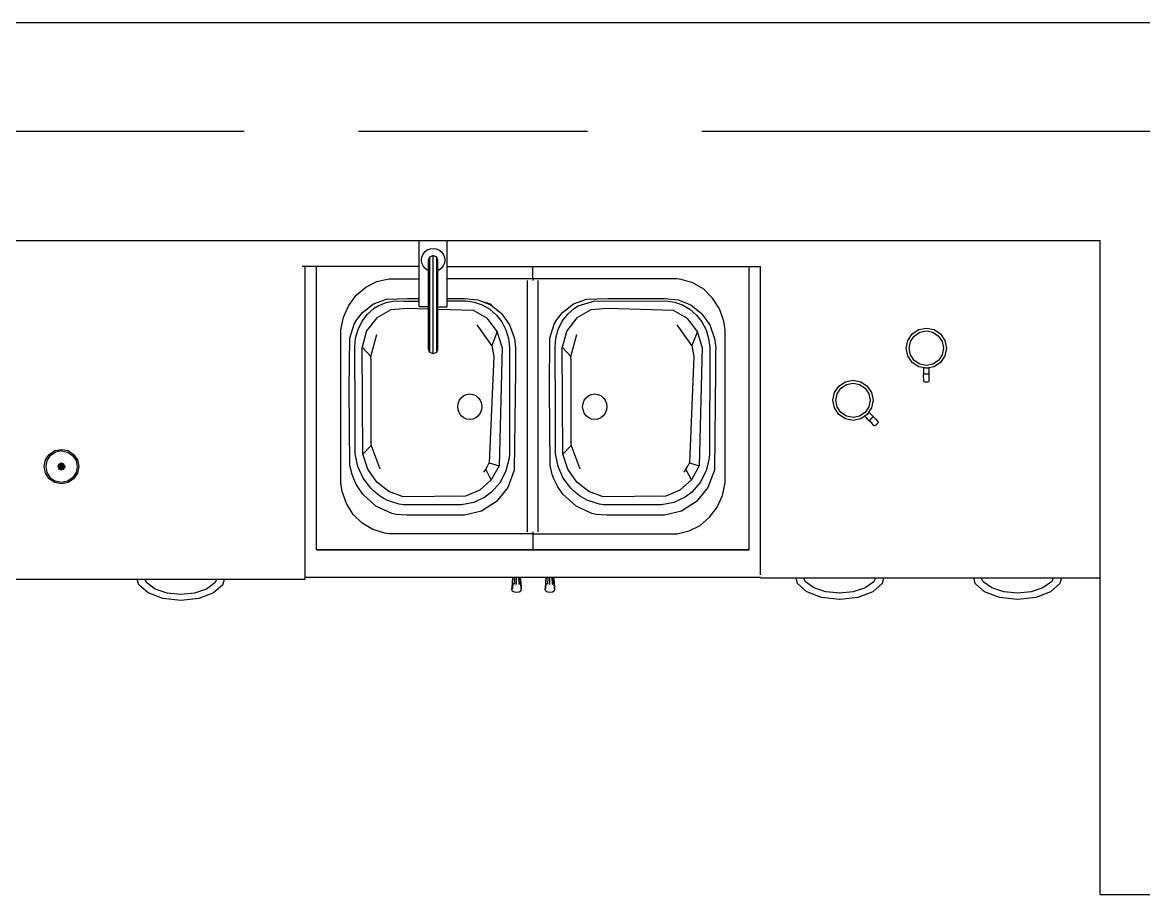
# Model space of a CAD drawing. Header units: inches. Extents: x 2870606 to 3671143, y -733551 to -473558.
# Drawn here: x 3507274 to 3509332, y -513823 to -512223 of the extents above; entities that cross this region are included whole.
import ezdxf

# ---------------------------------------------------------------- set-up
doc = ezdxf.new("R2010")
doc.units = ezdxf.units.IN
doc.header["$MEASUREMENT"] = 0
doc.linetypes.add('ACAD_ISO08W100', pattern=[36, 24, -3, 6, -3])

# ---------------------------------------------------------------- blocks, each defined once
blk = doc.blocks.new('gfgdfgfrgfrgftrgfvbhj')
for p, q in [((3273850.7, -611538.6), (3276950.7, -611538.6)), ((3275700.7, -611660.1), (3275700.7, -611538.6)), ((3275720.8, -611553.9), (3275726.4, -611553.1)), ((3275726.4, -611553.1), (3275731.9, -611553.9)), ((3275752, -611660.1), (3275752, -611538.6)), ((3276950.7, -612157.5), (3276950.7, -611538.6)), ((3275705, -611574.5), (3275705.7, -611569)), ((3275705.7, -611569), (3275707.9, -611563.8)), ((3275707.9, -611563.8), (3275711.3, -611559.4)), ((3275711.3, -611559.4), (3275715.7, -611556)), ((3275715.7, -611556), (3275720.8, -611553.9)), ((3275717.8, -611574.5), (3275720.3, -611568.5)), ((3275720.3, -611568.5), (3275719.3, -611571)), ((3275720.3, -611568.5), (3275726.4, -611566)), ((3275720.3, -611591.4), (3275720.3, -611568.5)), ((3275726.4, -611566), (3275723.2, -611567.3)), ((3275726.4, -611566), (3275732.4, -611568.5)), ((3275726.4, -611589.5), (3275726.4, -611566)), ((3275732.4, -611568.5), (3275729.4, -611567.2)), ((3275731.9, -611553.9), (3275737.1, -611556)), ((3275732.4, -611568.5), (3275732.4, -611591.4)), ((3275734.9, -611574.5), (3275732.4, -611568.5)), ((3275734.9, -611574.5), (3275733.6, -611571.4)), ((3275737.1, -611556), (3275741.5, -611559.4)), ((3275741.5, -611559.4), (3275744.9, -611563.8)), ((3275744.9, -611563.8), (3275747, -611569)), ((3275747, -611569), (3275747.8, -611574.5)), ((3275700.7, -611586.2), (3275486.2, -611586.2)), ((3275491.5, -612159.8), (3275491.5, -611586.2)), ((3275512.3, -612105.9), (3275512.3, -611586.2)), ((3275705.7, -611580.1), (3275705, -611574.5)), ((3275707.9, -611585.2), (3275705.7, -611580.1)), ((3275711.3, -611589.7), (3275707.9, -611585.2)), ((3275715.7, -611593.1), (3275711.3, -611589.7)), ((3275717.8, -611593.9), (3275715.7, -611593.1)), ((3275717.8, -611595.9), (3275717.8, -611574.5)), ((3275720.3, -611603.4), (3275720.3, -611591.4)), ((3275726.4, -611601.9), (3275726.4, -611589.5)), ((3275732.4, -611591.4), (3275732.4, -611603.4)), ((3275734.9, -611595.9), (3275734.9, -611574.5)), ((3275737.1, -611593.1), (3275734.9, -611594)), ((3275741.5, -611589.7), (3275737.1, -611593.1)), ((3275744.9, -611585.2), (3275741.5, -611589.7)), ((3275747, -611580.1), (3275744.9, -611585.2)), ((3275747.8, -611574.5), (3275747, -611580.1)), ((3275752, -611586.2), (3276327.5, -611586.2)), ((3275909.4, -611608.9), (3275909.4, -611586.2)), ((3276306.4, -612105.9), (3276306.4, -611586.2)), ((3276327.5, -612152.3), (3276327.5, -611586.2)), ((3275602.9, -611624.3), (3275623.2, -611614)), ((3275623.2, -611614), (3275645.1, -611608.9)), ((3275645.1, -611608.9), (3275700.7, -611608.9)), ((3275717.8, -611607), (3275717.8, -611595.9)), ((3275717.8, -611633.9), (3275717.8, -611607)), ((3275720.3, -611617.1), (3275720.3, -611603.4)), ((3275726.4, -611616), (3275726.4, -611601.9)), ((3275732.4, -611603.4), (3275732.4, -611617.1)), ((3275734.9, -611607), (3275734.9, -611595.9)), ((3275734.9, -611619.8), (3275734.9, -611607)), ((3275896.2, -611608.9), (3275752, -611608.9)), ((3275909.8, -611608.9), (3275896.2, -611608.9)), ((3275899.4, -612073.2), (3275899.4, -611612.3)), ((3275909.4, -611608.9), (3275909.4, -611612.3)), ((3276174, -611608.9), (3275909.4, -611608.9)), ((3275909.8, -611612.3), (3275909.8, -611608.9)), ((3275919.3, -612073.2), (3275919.3, -611612.3)), ((3276181.5, -611609.9), (3276174, -611608.9)), ((3276203.2, -611616.5), (3276181.5, -611609.9)), ((3275585.4, -611639.1), (3275602.9, -611624.3)), ((3275717.8, -611648.7), (3275717.8, -611633.9)), ((3275720.3, -611632.2), (3275720.3, -611617.1)), ((3275720.3, -611648.1), (3275720.3, -611632.2)), ((3275726.4, -611631.5), (3275726.4, -611616)), ((3275726.4, -611647.9), (3275726.4, -611631.5)), ((3275732.4, -611617.1), (3275732.4, -611632.2)), ((3275732.4, -611632.2), (3275732.4, -611648.2)), ((3275734.9, -611633.9), (3275734.9, -611619.8)), ((3275734.9, -611648.7), (3275734.9, -611633.9)), ((3276222.9, -611628.2), (3276203.2, -611616.5)), ((3276239.4, -611644.4), (3276222.9, -611628.2)), ((3275571.4, -611657.7), (3275585.4, -611639.1)), ((3275596.5, -611670.8), (3275616.9, -611654.8)), ((3275616.9, -611654.8), (3275640.9, -611646.1)), ((3275625.3, -611658.7), (3275640.1, -611652.4)), ((3275640.1, -611652.4), (3275655.7, -611649.3)), ((3275640.9, -611646.1), (3275679.6, -611645.3)), ((3275655.7, -611649.3), (3275671.7, -611649.7)), ((3275671.7, -611649.7), (3275700.7, -611649.7)), ((3275679.6, -611645.3), (3275700.7, -611645.3)), ((3275717.8, -611663.8), (3275717.8, -611648.7)), ((3275720.3, -611664.3), (3275720.3, -611648.1)), ((3275726.3, -611664.6), (3275726.4, -611647.9)), ((3275732.4, -611648.2), (3275732.4, -611664.3)), ((3275734.9, -611663.8), (3275734.9, -611648.7)), ((3275752, -611645.3), (3275784, -611645.3)), ((3275752, -611649.6), (3275786.3, -611649.6)), ((3275784, -611645.3), (3275808.7, -611647.4)), ((3275786.3, -611649.6), (3275801.8, -611651.7)), ((3275801.8, -611651.7), (3275816.6, -611656.8)), ((3275808.7, -611647.4), (3275832, -611656.7)), ((3275820.4, -611652.1), (3275824.6, -611653.1)), ((3275821.9, -611652.5), (3275820.4, -611652.1)), ((3275824.6, -611653.1), (3275821.9, -611652.5)), ((3275825.9, -611653.5), (3275824.6, -611653.1)), ((3275830.8, -611655.3), (3275825.9, -611653.5)), ((3275832.1, -611655.7), (3275830.8, -611655.3)), ((3275832.1, -611655.7), (3275832.6, -611657.2)), ((3275833.2, -611657.7), (3275832.1, -611655.7)), ((3275963.8, -611670.8), (3275984.2, -611654.8)), ((3275984.2, -611654.8), (3276008.1, -611646.1)), ((3275992.6, -611658.7), (3276023, -611649.3)), ((3276008.1, -611646.1), (3276046.9, -611645.3)), ((3276023, -611649.3), (3276038.9, -611649.7)), ((3276038.9, -611649.7), (3276153.6, -611649.6)), ((3276046.9, -611645.3), (3276151.2, -611645.3)), ((3276151.2, -611645.3), (3276176, -611647.4)), ((3276153.6, -611649.6), (3276169.1, -611651.7)), ((3276169.1, -611651.7), (3276183.9, -611656.8)), ((3276176, -611647.4), (3276199.3, -611656.7)), ((3276252, -611664.3), (3276239.4, -611644.4)), ((3275561.7, -611679.2), (3275571.4, -611657.7)), ((3275585.9, -611684.6), (3275596.5, -611670.8)), ((3275596.1, -611686.7), (3275606.1, -611673.7)), ((3275606.1, -611673.7), (3275618.4, -611663)), ((3275618.4, -611663), (3275625.3, -611658.7)), ((3275648.9, -611665.9), (3275622.8, -611680.4)), ((3275678.9, -611663.4), (3275648.9, -611665.9)), ((3275717.8, -611664.6), (3275678.9, -611663.4)), ((3275701.6, -611660.1), (3275700.7, -611660.1)), ((3275717.8, -611660.1), (3275701.6, -611660.1)), ((3275717.8, -611678.6), (3275717.8, -611663.8)), ((3275720.3, -611680.3), (3275720.3, -611664.3)), ((3275726.3, -611681), (3275726.3, -611664.6)), ((3275732.4, -611664.3), (3275732.4, -611680.3)), ((3275734.9, -611660.1), (3275739.2, -611660.1)), ((3275734.9, -611678.6), (3275734.9, -611663.8)), ((3275800.6, -611667.2), (3275734.9, -611665.2)), ((3275739.2, -611660.1), (3275744.5, -611660.1)), ((3275744.5, -611660.1), (3275748.6, -611660.1)), ((3275748.6, -611660.1), (3275751.2, -611660.1)), ((3275751.2, -611660.1), (3275752, -611660.1)), ((3275825.9, -611682), (3275800.6, -611667.2)), ((3275816.6, -611656.8), (3275830.4, -611664.8)), ((3275830.4, -611664.8), (3275842.4, -611675.4)), ((3275832, -611656.7), (3275851.9, -611672.6)), ((3275842.4, -611675.4), (3275852.3, -611688.1)), ((3275851.9, -611672.6), (3275866.8, -611693.6)), ((3275953.1, -611684.6), (3275963.8, -611670.8)), ((3275963.3, -611686.7), (3275973.4, -611673.7)), ((3275973.4, -611673.7), (3275985.7, -611663)), ((3275985.7, -611663), (3275992.6, -611658.7)), ((3276016.1, -611665.9), (3275990.1, -611680.4)), ((3276046.1, -611663.4), (3276016.1, -611665.9)), ((3276167.8, -611667.2), (3276046.1, -611663.4)), ((3276193.1, -611682), (3276167.8, -611667.2)), ((3276183.9, -611656.8), (3276197.6, -611664.8)), ((3276197.6, -611664.8), (3276209.7, -611675.4)), ((3276199.3, -611656.7), (3276219.1, -611672.6)), ((3276209.7, -611675.4), (3276219.6, -611688.1)), ((3276219.1, -611672.6), (3276234.1, -611693.6)), ((3276259.8, -611686.7), (3276252, -611664.3)), ((3275556.9, -611702.5), (3275561.7, -611679.2)), ((3275573.3, -611717.8), (3275581.5, -611692.4)), ((3275581.5, -611692.4), (3275585.9, -611684.6)), ((3275588.6, -611701.7), (3275596.1, -611686.7)), ((3275622.8, -611680.4), (3275604.3, -611704.4)), ((3275717.8, -611705.5), (3275717.8, -611678.6)), ((3275720.3, -611695.4), (3275720.3, -611680.3)), ((3275720.3, -611721.1), (3275720.3, -611695.4)), ((3275726.3, -611696.5), (3275726.3, -611681)), ((3275726.3, -611723), (3275726.3, -611696.5)), ((3275732.4, -611680.3), (3275732.4, -611695.4)), ((3275732.4, -611695.4), (3275732.4, -611721.1)), ((3275734.9, -611692.7), (3275734.9, -611678.6)), ((3275734.9, -611716.6), (3275734.9, -611692.7)), ((3275834.2, -611731.2), (3275807.2, -611693.1)), ((3275844.2, -611705.6), (3275825.9, -611682)), ((3275852.3, -611688.1), (3275859.9, -611702.7)), ((3275866.8, -611693.6), (3275875.6, -611718.3)), ((3275940.5, -611717.8), (3275948.8, -611692.4)), ((3275948.8, -611692.4), (3275953.1, -611684.6)), ((3275955.9, -611701.7), (3275963.3, -611686.7)), ((3275990.1, -611680.4), (3275971.6, -611704.4)), ((3276201.4, -611731.2), (3276174.5, -611693.1)), ((3276211.5, -611705.6), (3276193.1, -611682)), ((3276219.6, -611688.1), (3276227.2, -611702.7)), ((3276234.1, -611693.6), (3276242.9, -611718.3)), ((3276262.3, -611702.5), (3276259.8, -611686.7)), ((3275556.9, -611983.1), (3275556.9, -611702.5)), ((3275572.5, -611810.8), (3275573.3, -611717.8)), ((3275582.9, -611734.7), (3275584.2, -611717.9)), ((3275584.2, -611717.9), (3275588.6, -611701.7)), ((3275604.3, -611704.4), (3275596.1, -611734.3)), ((3275612.1, -611751.5), (3275623.1, -611711.4)), ((3275717.8, -611716.6), (3275717.8, -611705.5)), ((3275717.8, -611738), (3275717.8, -611716.6)), ((3275734.9, -611725.7), (3275734.9, -611716.6)), ((3275844.2, -611705.6), (3275834.2, -611731.2)), ((3275853.2, -611734.6), (3275844.2, -611705.6)), ((3275859.9, -611702.7), (3275864.7, -611718.4)), ((3275864.7, -611718.4), (3275866.7, -611734.8)), ((3275875.6, -611718.3), (3275877.7, -611735.7)), ((3275939.8, -611810.8), (3275940.5, -611717.8)), ((3275950.2, -611734.7), (3275951.5, -611717.9)), ((3275951.5, -611717.9), (3275955.9, -611701.7)), ((3275971.6, -611704.4), (3275963.4, -611734.3)), ((3275979.4, -611751.5), (3275990.3, -611711.4)), ((3276211.5, -611705.6), (3276201.4, -611731.2)), ((3276220.4, -611734.6), (3276211.5, -611705.6)), ((3276227.2, -611702.7), (3276232, -611718.4)), ((3276232, -611718.4), (3276234, -611734.8)), ((3276242.9, -611718.3), (3276245, -611735.7)), ((3276262.3, -611983.1), (3276262.3, -611702.5)), ((3276597.6, -611722.1), (3276605.6, -611710.1)), ((3276602.5, -611724.1), (3276609.3, -611713.9)), ((3276605.6, -611710.1), (3276617.5, -611702.2)), ((3276609.3, -611713.9), (3276619.6, -611707)), ((3276617.5, -611702.2), (3276631.6, -611699.4)), ((3276619.6, -611707), (3276631.6, -611704.6)), ((3276631.6, -611699.4), (3276645.7, -611702.2)), ((3276631.6, -611704.6), (3276643.7, -611707)), ((3276643.7, -611707), (3276654, -611713.9)), ((3276645.7, -611702.2), (3276657.7, -611710.1)), ((3276654, -611713.9), (3276660.8, -611724.1)), ((3276657.7, -611710.1), (3276665.7, -611722.1)), ((3275583.5, -611855.5), (3275582.9, -611734.7)), ((3275597.4, -611930.5), (3275596.1, -611734.3)), ((3275596.1, -611734.3), (3275612.1, -611751.5)), ((3275720.3, -611744), (3275717.8, -611738)), ((3275720.3, -611730.9), (3275720.3, -611721.1)), ((3275720.3, -611744), (3275720.3, -611730.9)), ((3275726.3, -611733), (3275726.3, -611723)), ((3275726.3, -611746.5), (3275726.3, -611733)), ((3275732.4, -611721.1), (3275732.4, -611730.9)), ((3275732.4, -611730.9), (3275732.4, -611744)), ((3275732.4, -611744), (3275734.9, -611738)), ((3275734.9, -611738), (3275734.9, -611725.7)), ((3275834.2, -611731.2), (3275837.5, -611751.6)), ((3275853.2, -611734.6), (3275847.6, -611952.1)), ((3275866.7, -611734.8), (3275866.6, -611930.1)), ((3275877.7, -611735.7), (3275877.6, -611744.6)), ((3275950.8, -611855.5), (3275950.2, -611734.7)), ((3275964.7, -611930.5), (3275963.4, -611734.3)), ((3275963.4, -611734.3), (3275979.4, -611751.5)), ((3276201.4, -611731.2), (3276204.8, -611751.6)), ((3276220.4, -611734.6), (3276214.9, -611952.1)), ((3276234, -611734.8), (3276233.9, -611930.1)), ((3276245, -611735.7), (3276244.9, -611744.6)), ((3276594.8, -611736.2), (3276597.6, -611722.1)), ((3276597.6, -611750.3), (3276594.8, -611736.2)), ((3276600.1, -611736.2), (3276602.5, -611724.1)), ((3276602.5, -611748.3), (3276600.1, -611736.2)), ((3276660.8, -611724.1), (3276663.2, -611736.2)), ((3276663.2, -611736.2), (3276660.8, -611748.3)), ((3276665.7, -611722.1), (3276668.5, -611736.2)), ((3276668.5, -611736.2), (3276665.7, -611750.3)), ((3275612.6, -611758.5), (3275612.1, -611751.5)), ((3275612.6, -611914.6), (3275612.6, -611758.5)), ((3275726.3, -611746.5), (3275720.3, -611744)), ((3275732.4, -611744), (3275726.3, -611746.5)), ((3275837.5, -611751.6), (3275829.4, -611946.8)), ((3275877.6, -611744.6), (3275877.6, -611777.7)), ((3275979.9, -611758.5), (3275979.4, -611751.5)), ((3275979.9, -611914.6), (3275979.9, -611758.5)), ((3276204.8, -611751.6), (3276196.7, -611946.8)), ((3276244.9, -611744.6), (3276244.9, -611777.7)), ((3276605.6, -611762.2), (3276597.6, -611750.3)), ((3276609.3, -611758.5), (3276602.5, -611748.3)), ((3276619.6, -611765.4), (3276609.3, -611758.5)), ((3276654, -611758.5), (3276643.7, -611765.4)), ((3276660.8, -611748.3), (3276654, -611758.5)), ((3276665.7, -611750.3), (3276657.7, -611762.2)), ((3275877.6, -611777.7), (3275875.4, -611960.1)), ((3276244.9, -611777.7), (3276242.7, -611960.1)), ((3276617.5, -611770.2), (3276605.6, -611762.2)), ((3276631.6, -611773), (3276617.5, -611770.2)), ((3276631.6, -611767.8), (3276619.6, -611765.4)), ((3276626.2, -611771.9), (3276626.2, -611777.1)), ((3276626.6, -611772), (3276626.2, -611771.9)), ((3276626.2, -611777.1), (3276626.2, -611783.7)), ((3276626.6, -611772), (3276626.9, -611772.1)), ((3276628.8, -611772.5), (3276626.6, -611772)), ((3276630.1, -611772.7), (3276626.9, -611772.1)), ((3276643.7, -611765.4), (3276631.6, -611767.8)), ((3276645.7, -611770.2), (3276631.6, -611773)), ((3276631.6, -611773), (3276634.1, -611772.5)), ((3276634.1, -611772.5), (3276635.5, -611772.3)), ((3276636.4, -611772.1), (3276636.3, -611772.1)), ((3276636.5, -611772.1), (3276636.4, -611772.1)), ((3276636.7, -611796.9), (3276636.7, -611772)), ((3276657.7, -611762.2), (3276645.7, -611770.2)), ((3275940, -611786.1), (3275939, -611788.4)), ((3276470.9, -611805.8), (3276482.9, -611797.8)), ((3276482.9, -611797.8), (3276497, -611795)), ((3276484.9, -611802.6), (3276497, -611800.2)), ((3276497, -611795), (3276511.1, -611797.8)), ((3276497, -611800.2), (3276509, -611802.6)), ((3276511.1, -611797.8), (3276523, -611805.8)), ((3276626.2, -611790.3), (3276626.2, -611783.7)), ((3276626.2, -611783.7), (3276626.9, -611783.7)), ((3276626.2, -611790.3), (3276626.2, -611796.9)), ((3276626.2, -611796.9), (3276626.9, -611797.5)), ((3276636, -611783.7), (3276626.9, -611783.7)), ((3276626.9, -611797.5), (3276628.8, -611798)), ((3276628.8, -611798), (3276631.5, -611798.2)), ((3276631.5, -611798.2), (3276634.1, -611798)), ((3276634.1, -611798), (3276636, -611797.5)), ((3276636.7, -611783.7), (3276636, -611783.7)), ((3276636, -611797.5), (3276636.7, -611796.9)), ((3275573.7, -611951.5), (3275572.5, -611810.8)), ((3275782.6, -611823.3), (3275787.9, -611820.9)), ((3275787.9, -611820.9), (3275793.6, -611820.1)), ((3275793.6, -611820.1), (3275799.3, -611820.9)), ((3275799.3, -611820.9), (3275804.7, -611823.3)), ((3275940.9, -611951.5), (3275939.8, -611810.8)), ((3276011.9, -611823.3), (3276017.2, -611820.9)), ((3276017.2, -611820.9), (3276022.9, -611820.1)), ((3276022.9, -611820.1), (3276028.6, -611820.9)), ((3276028.6, -611820.9), (3276034, -611823.3)), ((3276460.1, -611831.8), (3276462.9, -611817.7)), ((3276462.9, -611817.7), (3276470.9, -611805.8)), ((3276465.4, -611831.8), (3276467.8, -611819.7)), ((3276467.8, -611819.7), (3276474.6, -611809.5)), ((3276474.6, -611809.5), (3276484.9, -611802.6)), ((3276509, -611802.6), (3276519.3, -611809.5)), ((3276519.3, -611809.5), (3276526.1, -611819.7)), ((3276523, -611805.8), (3276531, -611817.7)), ((3276526.1, -611819.7), (3276528.5, -611831.8)), ((3276531, -611817.7), (3276533.8, -611831.8)), ((3275771.5, -611843.6), (3275772.3, -611837.5)), ((3275772.3, -611837.5), (3275774.5, -611831.8)), ((3275774.5, -611831.8), (3275778, -611827)), ((3275778, -611827), (3275782.6, -611823.3)), ((3275804.7, -611823.3), (3275809.2, -611827)), ((3275809.2, -611827), (3275812.8, -611831.8)), ((3275812.8, -611831.8), (3275815, -611837.5)), ((3275815, -611837.5), (3275815.7, -611843.6)), ((3276000.8, -611843.6), (3276001.6, -611837.5)), ((3276001.6, -611837.5), (3276003.8, -611831.8)), ((3276003.8, -611831.8), (3276007.3, -611827)), ((3276007.3, -611827), (3276011.9, -611823.3)), ((3276034, -611823.3), (3276038.5, -611827)), ((3276038.5, -611827), (3276042, -611831.8)), ((3276042, -611831.8), (3276044.3, -611837.5)), ((3276044.3, -611837.5), (3276045, -611843.6)), ((3276462.9, -611845.9), (3276460.1, -611831.8)), ((3276467.8, -611843.9), (3276465.4, -611831.8)), ((3276528.5, -611831.8), (3276526.1, -611843.9)), ((3276533.8, -611831.8), (3276531, -611845.9)), ((3275583.5, -611930.1), (3275583.5, -611855.5)), ((3275772.3, -611849.6), (3275771.5, -611843.6)), ((3275774.5, -611855.3), (3275772.3, -611849.6)), ((3275778, -611860.1), (3275774.5, -611855.3)), ((3275782.6, -611863.8), (3275778, -611860.1)), ((3275809.2, -611860.1), (3275804.7, -611863.8)), ((3275812.8, -611855.3), (3275809.2, -611860.1)), ((3275815, -611849.6), (3275812.8, -611855.3)), ((3275815.7, -611843.6), (3275815, -611849.6)), ((3275950.8, -611930.1), (3275950.8, -611855.5)), ((3276001.6, -611849.6), (3276000.8, -611843.6)), ((3276003.8, -611855.3), (3276001.6, -611849.6)), ((3276007.3, -611860.1), (3276003.8, -611855.3)), ((3276011.9, -611863.8), (3276007.3, -611860.1)), ((3276038.5, -611860.1), (3276034, -611863.8)), ((3276042, -611855.3), (3276038.5, -611860.1)), ((3276044.3, -611849.6), (3276042, -611855.3)), ((3276045, -611843.6), (3276044.3, -611849.6)), ((3276470.9, -611857.8), (3276462.9, -611845.9)), ((3276474.6, -611854.1), (3276467.8, -611843.9)), ((3276482.9, -611865.8), (3276470.9, -611857.8)), ((3276484.9, -611861), (3276474.6, -611854.1)), ((3276497, -611863.4), (3276484.9, -611861)), ((3276509, -611861), (3276497, -611863.4)), ((3276519.3, -611854.1), (3276509, -611861)), ((3276523, -611857.8), (3276511.1, -611865.8)), ((3276518.4, -611860.9), (3276518.4, -611860.9)), ((3276518.7, -611861.2), (3276518.4, -611860.9)), ((3276522.1, -611864.6), (3276518.7, -611861.2)), ((3276520.6, -611859.4), (3276519.1, -611860.5)), ((3276526.1, -611843.9), (3276519.3, -611854.1)), ((3276521.8, -611858.7), (3276520.6, -611859.4)), ((3276531, -611845.9), (3276523, -611857.8)), ((3276525.5, -611854.1), (3276524.7, -611855.3)), ((3276525.7, -611853.8), (3276525.5, -611854.1)), ((3276529.5, -611857.1), (3276525.9, -611853.5)), ((3276534.2, -611861.8), (3276529.5, -611857.1)), ((3276533.7, -611862.3), (3276532.3, -611863.7)), ((3276534.2, -611861.8), (3276533.7, -611862.3)), ((3276538.8, -611866.4), (3276534.2, -611861.8)), ((3275787.9, -611866.2), (3275782.6, -611863.8)), ((3275793.6, -611867), (3275787.9, -611866.2)), ((3275799.3, -611866.2), (3275793.6, -611867)), ((3275804.7, -611863.8), (3275799.3, -611866.2)), ((3276017.2, -611866.2), (3276011.9, -611863.8)), ((3276022.9, -611867), (3276017.2, -611866.2)), ((3276028.6, -611866.2), (3276022.9, -611867)), ((3276034, -611863.8), (3276028.6, -611866.2)), ((3276497, -611868.6), (3276482.9, -611865.8)), ((3276511.1, -611865.8), (3276497, -611868.6)), ((3276526.7, -611869.2), (3276522.1, -611864.6)), ((3276526.7, -611869.2), (3276527.2, -611868.7)), ((3276531.4, -611873.9), (3276526.7, -611869.2)), ((3276528.6, -611867.4), (3276527.2, -611868.7)), ((3276530.4, -611865.5), (3276528.6, -611867.4)), ((3276532.3, -611863.7), (3276530.4, -611865.5)), ((3276534.8, -611877.3), (3276531.4, -611873.9)), ((3276536, -611878.5), (3276534.8, -611877.3)), ((3276537, -611878.5), (3276536, -611878.5)), ((3276538.7, -611877.5), (3276537, -611878.5)), ((3276540.7, -611875.8), (3276538.7, -611877.5)), ((3276538.8, -611866.4), (3276542.2, -611869.9)), ((3276542.4, -611873.8), (3276540.7, -611875.8)), ((3276542.2, -611869.9), (3276543.5, -611871.1)), ((3276543.4, -611872.1), (3276542.4, -611873.8)), ((3276543.5, -611871.1), (3276543.4, -611872.1)), ((3275032.2, -611924.2), (3275044.3, -611921.8)), ((3275044.3, -611921.8), (3275056.4, -611924.2)), ((3275597.4, -611930.5), (3275612.6, -611914.6)), ((3275612.6, -611914.6), (3275628.3, -611957.3)), ((3275964.7, -611930.5), (3275979.9, -611914.6)), ((3275979.9, -611914.6), (3275995.5, -611957.3)), ((3275012.7, -611953.4), (3275015.1, -611941.3)), ((3275015.1, -611941.3), (3275021.9, -611931.1)), ((3275017.5, -611942.3), (3275015.3, -611953.4)), ((3275023.8, -611932.9), (3275017.5, -611942.3)), ((3275021.9, -611931.1), (3275032.2, -611924.2)), ((3275023.8, -611932.9), (3275033.2, -611926.7)), ((3275044.3, -611924.4), (3275033.2, -611926.7)), ((3275044.3, -611924.4), (3275055.4, -611926.7)), ((3275055.4, -611926.7), (3275064.8, -611932.9)), ((3275056.4, -611924.2), (3275066.6, -611931.1)), ((3275064.8, -611932.9), (3275071.1, -611942.3)), ((3275066.6, -611931.1), (3275073.5, -611941.3)), ((3275071.1, -611942.3), (3275073.3, -611953.4)), ((3275073.5, -611941.3), (3275075.9, -611953.4)), ((3275588.4, -611953.3), (3275583.5, -611930.1)), ((3275606.5, -611958.1), (3275597.4, -611930.5)), ((3275865.9, -611938.1), (3275860.1, -611961.3)), ((3275866.6, -611930.1), (3275865.9, -611938.1)), ((3275955.7, -611953.3), (3275950.8, -611930.1)), ((3275973.7, -611958.1), (3275964.7, -611930.5)), ((3276233.1, -611938.1), (3276227.4, -611961.3)), ((3276233.9, -611930.1), (3276233.1, -611938.1)), ((3275015.1, -611965.5), (3275012.7, -611953.4)), ((3275015.3, -611953.4), (3275017.5, -611964.5)), ((3275017.5, -611964.5), (3275023.8, -611973.9)), ((3275044.3, -611953.4), (3275037, -611953.4)), ((3275037.5, -611950.6), (3275044.3, -611953.4)), ((3275044.3, -611953.4), (3275037.5, -611956.2)), ((3275044.3, -611953.4), (3275039.1, -611948.3)), ((3275044.3, -611953.4), (3275039.1, -611958.6)), ((3275041.5, -611946.7), (3275044.3, -611953.4)), ((3275044.3, -611953.4), (3275041.5, -611960.2)), ((3275044.3, -611953.4), (3275044.3, -611946.1)), ((3275044.3, -611953.4), (3275047.1, -611946.7)), ((3275044.3, -611953.4), (3275049.4, -611948.3)), ((3275044.3, -611953.4), (3275051, -611950.6)), ((3275044.3, -611953.4), (3275051.6, -611953.4)), ((3275051, -611956.2), (3275044.3, -611953.4)), ((3275049.4, -611958.6), (3275044.3, -611953.4)), ((3275047.1, -611960.2), (3275044.3, -611953.4)), ((3275044.3, -611960.7), (3275044.3, -611953.4)), ((3275071.1, -611964.5), (3275064.8, -611973.9)), ((3275073.3, -611953.4), (3275071.1, -611964.5)), ((3275075.9, -611953.4), (3275073.5, -611965.5)), ((3275577.7, -611967.8), (3275573.7, -611951.5)), ((3275598.1, -611974.7), (3275588.4, -611953.3)), ((3275622.9, -611981.8), (3275606.5, -611958.1)), ((3275822.9, -611958.3), (3275819, -611963.6)), ((3275822.9, -611958.3), (3275826.4, -611952.7)), ((3275833.2, -611977.6), (3275822.9, -611958.3)), ((3275826.4, -611952.7), (3275829.4, -611946.8)), ((3275829.4, -611946.8), (3275847.6, -611952.1)), ((3275847.6, -611952.1), (3275833.2, -611977.6)), ((3275860.1, -611961.3), (3275849.2, -611982.4)), ((3275875.4, -611960.1), (3275863.5, -611991.6)), ((3275945, -611967.8), (3275940.9, -611951.5)), ((3275965.3, -611974.7), (3275955.7, -611953.3)), ((3275990.1, -611981.8), (3275973.7, -611958.1)), ((3276190.2, -611958.3), (3276186.3, -611963.6)), ((3276190.2, -611958.3), (3276193.7, -611952.7)), ((3276200.4, -611977.6), (3276190.2, -611958.3)), ((3276193.7, -611952.7), (3276196.7, -611946.8)), ((3276196.7, -611946.8), (3276214.9, -611952.1)), ((3276214.9, -611952.1), (3276200.4, -611977.6)), ((3276227.4, -611961.3), (3276216.4, -611982.4)), ((3276242.7, -611960.1), (3276230.8, -611991.6)), ((3275021.9, -611975.8), (3275015.1, -611965.5)), ((3275032.2, -611982.7), (3275021.9, -611975.8)), ((3275023.8, -611973.9), (3275033.2, -611980.2)), ((3275044.3, -611985.1), (3275032.2, -611982.7)), ((3275044.3, -611982.4), (3275033.2, -611980.2)), ((3275055.4, -611980.2), (3275044.3, -611982.4)), ((3275056.4, -611982.7), (3275044.3, -611985.1)), ((3275064.8, -611973.9), (3275055.4, -611980.2)), ((3275066.6, -611975.8), (3275056.4, -611982.7)), ((3275073.5, -611965.5), (3275066.6, -611975.8)), ((3275559.3, -611998.9), (3275556.9, -611983.1)), ((3275580.6, -611975.6), (3275577.7, -611967.8)), ((3275584, -611983.2), (3275580.6, -611975.6)), ((3275588, -611990.6), (3275584, -611983.2)), ((3275612, -611993.3), (3275598.1, -611974.7)), ((3275645.1, -611999.2), (3275622.9, -611981.8)), ((3275833.2, -611977.6), (3275811.9, -611996.8)), ((3275849.2, -611982.4), (3275833.8, -612000.1)), ((3275947.9, -611975.6), (3275945, -611967.8)), ((3275951.3, -611983.2), (3275947.9, -611975.6)), ((3275955.3, -611990.6), (3275951.3, -611983.2)), ((3275979.3, -611993.3), (3275965.3, -611974.7)), ((3276012.4, -611999.2), (3275990.1, -611981.8)), ((3276200.4, -611977.6), (3276179.1, -611996.8)), ((3276216.4, -611982.4), (3276201.1, -612000.1)), ((3276257.4, -612006.3), (3276262.3, -611983.1)), ((3275567.2, -612021.2), (3275559.3, -611998.9)), ((3275597.4, -612004.1), (3275588, -611990.6)), ((3275621.4, -612026), (3275597.4, -612004.1)), ((3275617.5, -611998.7), (3275612, -611993.3)), ((3275623.4, -612003.6), (3275617.5, -611998.7)), ((3275629.6, -612008.1), (3275623.4, -612003.6)), ((3275671.2, -612008.7), (3275645.1, -611999.2)), ((3275811.9, -611996.8), (3275785.9, -612007.8)), ((3275833.8, -612000.1), (3275821.5, -612009.5)), ((3275863.5, -611991.6), (3275842.8, -612017.6)), ((3275964.7, -612004.1), (3275955.3, -611990.6)), ((3275959.9, -611997.2), (3275959.8, -611997.1)), ((3275988.7, -612026), (3275964.7, -612004.1)), ((3275984.8, -611998.7), (3275979.3, -611993.3)), ((3275990.6, -612003.6), (3275984.8, -611998.7)), ((3275996.8, -612008.1), (3275990.6, -612003.6)), ((3276038.5, -612008.7), (3276012.4, -611999.2)), ((3276179.1, -611996.8), (3276153.2, -612007.8)), ((3276201.1, -612000.1), (3276188.8, -612009.5)), ((3276230.8, -611991.6), (3276210, -612017.6)), ((3276247.8, -612027.8), (3276257.4, -612006.3)), ((3275579.8, -612041.1), (3275567.2, -612021.2)), ((3275650.5, -612039.4), (3275621.4, -612026)), ((3275636.1, -612012), (3275629.6, -612008.1)), ((3275642.8, -612015.5), (3275636.1, -612012)), ((3275664.2, -612022.4), (3275642.8, -612015.5)), ((3275671.7, -612023.5), (3275664.2, -612022.4)), ((3275785.9, -612007.8), (3275671.2, -612008.7)), ((3275778.5, -612023.5), (3275671.7, -612023.5)), ((3275800.8, -612019.3), (3275778.5, -612023.5)), ((3275821.5, -612009.5), (3275800.8, -612019.3)), ((3275842.8, -612017.6), (3275815.3, -612035.1)), ((3276017.8, -612039.4), (3275988.7, -612026)), ((3276003.3, -612012), (3275996.8, -612008.1)), ((3276010.1, -612015.5), (3276003.3, -612012)), ((3276031.5, -612022.4), (3276010.1, -612015.5)), ((3276038.9, -612023.5), (3276031.5, -612022.4)), ((3276153.2, -612007.8), (3276038.5, -612008.7)), ((3276145.7, -612023.5), (3276038.9, -612023.5)), ((3276168.1, -612019.3), (3276145.7, -612023.5)), ((3276188.8, -612009.5), (3276168.1, -612019.3)), ((3276210, -612017.6), (3276182.5, -612035.1)), ((3275596.3, -612057.3), (3275579.8, -612041.1)), ((3275658.3, -612041.2), (3275650.5, -612039.4)), ((3275677.5, -612042.4), (3275658.3, -612041.2)), ((3275784, -612042.4), (3275677.5, -612042.4)), ((3275815.3, -612035.1), (3275784, -612042.4)), ((3276025.5, -612041.2), (3276017.8, -612039.4)), ((3276044.8, -612042.4), (3276025.5, -612041.2)), ((3276151.2, -612042.4), (3276044.8, -612042.4)), ((3276182.5, -612035.1), (3276151.2, -612042.4)), ((3276216.2, -612061.3), (3276233.8, -612046.5)), ((3276233.8, -612046.5), (3276247.8, -612027.8)), ((3275616, -612069.1), (3275596.3, -612057.3)), ((3276196, -612071.5), (3276216.2, -612061.3)), ((3275637.6, -612075.7), (3275616, -612069.1)), ((3275645.1, -612076.7), (3275637.6, -612075.7)), ((3275909.8, -612076.7), (3275645.1, -612076.7)), ((3275909.4, -612076.6), (3275922.9, -612076.7)), ((3275909.8, -612105.9), (3275909.8, -612073.2)), ((3275922.9, -612076.7), (3276174, -612076.7)), ((3276174, -612076.7), (3276196, -612071.5)), ((3275512.3, -612105.9), (3275909.8, -612105.9)), ((3275919.3, -612105.9), (3275512.3, -612105.9)), ((3276306.4, -612105.9), (3275899.4, -612105.9)), ((3275909.4, -612105.9), (3276306.4, -612105.9)), ((3274636.1, -612159.8), (3275491.5, -612159.8)), ((3275186.2, -612170.1), (3275183.5, -612159.8)), ((3275203.3, -612185.3), (3275186.2, -612170.1)), ((3275200.8, -612166.9), (3275197.2, -612159.8)), ((3275216.5, -612178.2), (3275200.8, -612166.9)), ((3275326, -612166.9), (3275310.3, -612178.2)), ((3275340.6, -612170.1), (3275323.5, -612185.3)), ((3275329.6, -612159.8), (3275326, -612166.9)), ((3275340.6, -612170.1), (3275343.2, -612159.8)), ((3276327.5, -612157), (3275491.5, -612157)), ((3275871.4, -612166.3), (3275870.6, -612175.2)), ((3275872.2, -612157), (3275871.4, -612166.3)), ((3275871.4, -612166.3), (3275872.5, -612168.1)), ((3275872.5, -612168.1), (3275871.8, -612177.7)), ((3275872.5, -612168.1), (3275873.3, -612157)), ((3275875.5, -612169.4), (3275872.5, -612168.1)), ((3275876, -612157), (3275875.5, -612169.4)), ((3275879.6, -612169.9), (3275879.6, -612157)), ((3275883.2, -612157), (3275883.7, -612169.4)), ((3275883.7, -612169.4), (3275886.7, -612168.1)), ((3275886.7, -612168.1), (3275885.9, -612157)), ((3275887.8, -612166.3), (3275886.7, -612168.1)), ((3275886.7, -612168.1), (3275887.3, -612177.7)), ((3275887.8, -612166.3), (3275886.9, -612157)), ((3275888.5, -612175.2), (3275887.8, -612166.3)), ((3275932.4, -612166.3), (3275931.7, -612175.2)), ((3275933.3, -612157), (3275932.4, -612166.3)), ((3275932.4, -612166.3), (3275933.5, -612168.1)), ((3275933.5, -612168.1), (3275932.9, -612177.7)), ((3275933.5, -612168.1), (3275934.4, -612157)), ((3275936.5, -612169.4), (3275933.5, -612168.1)), ((3275937, -612157), (3275936.5, -612169.4)), ((3275940.6, -612169.9), (3275940.6, -612157)), ((3275944.2, -612157), (3275944.7, -612169.4)), ((3275944.7, -612169.4), (3275947.8, -612168.1)), ((3275947.8, -612168.1), (3275946.9, -612157)), ((3275948.9, -612166.3), (3275947.8, -612168.1)), ((3275947.8, -612168.1), (3275948.4, -612177.7)), ((3275948.9, -612166.3), (3275948, -612157)), ((3275949.6, -612175.2), (3275948.9, -612166.3)), ((3276327.5, -612157.5), (3276950.7, -612157.5)), ((3276395, -612167.9), (3276392.4, -612157.5)), ((3276412.1, -612183), (3276395, -612167.9)), ((3276409.6, -612164.6), (3276406, -612157.5)), ((3276425.3, -612175.9), (3276409.6, -612164.6)), ((3276534.9, -612164.6), (3276519.2, -612175.9)), ((3276550.5, -612167.9), (3276533.4, -612183)), ((3276538.5, -612157.5), (3276534.9, -612164.6)), ((3276553.2, -612157.5), (3276550.5, -612167.9)), ((3276721.3, -612167.9), (3276718.7, -612157.5)), ((3276738.5, -612183), (3276721.3, -612167.9)), ((3276735.9, -612164.6), (3276732.3, -612157.5)), ((3276751.6, -612175.9), (3276735.9, -612164.6)), ((3276861.2, -612164.6), (3276845.5, -612175.9)), ((3276876.8, -612167.9), (3276859.7, -612183)), ((3276864.8, -612157.5), (3276861.2, -612164.6)), ((3276879.5, -612157.5), (3276876.8, -612167.9)), ((3276950.7, -612157.5), (3276950.7, -612152.2)), ((3275230.6, -612195.7), (3275203.3, -612185.3)), ((3275238.3, -612185.6), (3275216.5, -612178.2)), ((3275263.4, -612188.1), (3275238.3, -612185.6)), ((3275288.5, -612185.6), (3275263.4, -612188.1)), ((3275310.3, -612178.2), (3275288.5, -612185.6)), ((3275323.5, -612185.3), (3275296.2, -612195.7)), ((3275870.6, -612175.2), (3275870.4, -612178.3)), ((3275870.4, -612178.3), (3275871.6, -612181.1)), ((3275871.6, -612181.1), (3275875, -612183.1)), ((3275875, -612183.1), (3275879.6, -612183.9)), ((3275879.6, -612183.9), (3275884.2, -612183.1)), ((3275884.2, -612183.1), (3275887.5, -612181.1)), ((3275887.5, -612181.1), (3275888.8, -612178.3)), ((3275888.8, -612178.3), (3275888.5, -612175.2)), ((3275931.7, -612175.2), (3275931.4, -612178.3)), ((3275931.4, -612178.3), (3275932.7, -612181.1)), ((3275932.7, -612181.1), (3275936, -612183.1)), ((3275936, -612183.1), (3275940.6, -612183.9)), ((3275940.6, -612183.9), (3275945.2, -612183.1)), ((3275945.2, -612183.1), (3275948.6, -612181.1)), ((3275948.6, -612181.1), (3275949.8, -612178.3)), ((3275949.8, -612178.3), (3275949.6, -612175.2)), ((3276439.4, -612193.4), (3276412.1, -612183)), ((3276447.1, -612183.3), (3276425.3, -612175.9)), ((3276472.2, -612185.8), (3276447.1, -612183.3)), ((3276472.8, -612185.8), (3276448.2, -612183.3)), ((3276497.3, -612183.3), (3276472.2, -612185.8)), ((3276519.2, -612175.9), (3276497.3, -612183.3)), ((3276533.4, -612183), (3276506.1, -612193.4)), ((3276765.7, -612193.4), (3276738.5, -612183)), ((3276773.5, -612183.3), (3276751.6, -612175.9)), ((3276798.6, -612185.8), (3276773.5, -612183.3)), ((3276799.1, -612185.8), (3276774.5, -612183.3)), ((3276823.7, -612183.3), (3276798.6, -612185.8)), ((3276845.5, -612175.9), (3276823.7, -612183.3)), ((3276859.7, -612183), (3276832.5, -612193.4)), ((3275263.4, -612199.3), (3275230.6, -612195.7)), ((3275296.2, -612195.7), (3275263.4, -612199.3)), ((3276472.2, -612197.1), (3276439.4, -612193.4)), ((3276473.3, -612197.1), (3276472.8, -612197)), ((3276506.1, -612193.4), (3276473.3, -612197.1)), ((3276798.6, -612197.1), (3276765.7, -612193.4)), ((3276799.6, -612197.1), (3276799.1, -612197)), ((3276832.5, -612193.4), (3276799.6, -612197.1))]:
    blk.add_line(p, q)

msp = doc.modelspace()

# ---------------------------------------------------------------- linework, layer by layer
at = {"lineweight": 30}
for p, q in [((3506552.3, -512223.13), (3509652.3, -512223.13)), ((3506152.3, -512623.13), (3509252.3, -512623.13)), ((3509252.3, -513823.14), (3509252.3, -512623.13)), ((3509252.3, -513823.14), (3509652.3, -513823.14))]:
    msp.add_line(p, q, dxfattribs=at)
at = {"color": 252, "linetype": 'ACAD_ISO08W100', "ltscale": 70}
msp.add_line((3515241.22, -512423.13), (3449347.53, -512423.13), dxfattribs=at)

# ---------------------------------------------------------------- block references
at = {"color": 1, "lineweight": 35}
msp.add_blockref('gfgdfgfrgfrgftrgfvbhj', (232301.62, 98915.46), dxfattribs=at)

doc.saveas('drawing.dxf')
